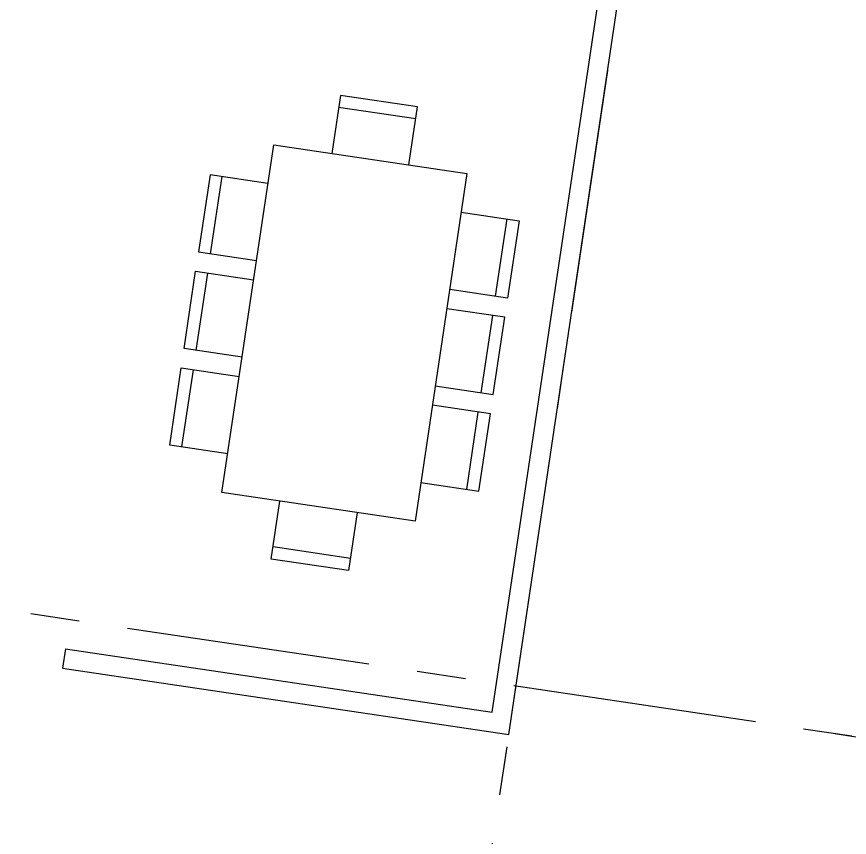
# Model space of a CAD drawing. Header units: millimetres. Extents: x 338 to 506, y 179 to 335.
# Drawn here: x 447.99 to 452.252, y 271.807 to 276.009 of the extents above; entities that cross this region are included whole.
import ezdxf

# ---------------------------------------------------------------- set-up
doc = ezdxf.new("R2010")
doc.units = ezdxf.units.MM
doc.linetypes.add('CENTER', pattern=[2, 1.25, -0.25, 0.25, -0.25])
doc.linetypes.add('DASHED2', pattern=[0.375, 0.25, -0.125])
for name, color, linetype in [('CUBIERTA', 254, 'Continuous'), ('EJES-COLUMNAS', 3, 'CENTER'), ('EJES_DE_COLUMNA', 255, 'DASHED2'), ('EQUIPAMENTO', 4, 'Continuous'), ('MUROS', 32, 'Continuous'), ('VENTANA', 5, 'Continuous')]:
    doc.layers.add(name, color=color, linetype=linetype)

# ---------------------------------------------------------------- blocks, each defined once
blk = doc.blocks.new('MESA')
at = {"layer": 'EQUIPAMENTO'}
for p, q in [((-0.7, 0.7375), (-0.3, 0.7375)), ((-0.2, 0.7375), (0.2, 0.7375)), ((0.3, 0.7375), (0.7, 0.7375)), ((0.9, 0.5), (0.9, -0.5)), ((-1.1375, -0.2), (-1.1375, 0.2)), ((1.1375, -0.2), (1.1375, 0.2)), ((-0.7, -0.7375), (-0.3, -0.7375)), ((-0.2, -0.7375), (0.2, -0.7375)), ((0.3, -0.7375), (0.7, -0.7375))]:
    blk.add_line(p, q, dxfattribs=at)
for points in [[(-0.7, 0.5), (-0.7, 0.8), (-0.3, 0.8), (-0.3, 0.5)], [(-0.2, 0.5), (-0.2, 0.8), (0.2, 0.8), (0.2, 0.5)], [(0.7, 0.5), (0.7, 0.8), (0.3, 0.8), (0.3, 0.5)], [(0.9, -0.5), (-0.9, -0.5), (-0.9, 0.5), (0.9, 0.5)], [(-0.9, -0.2), (-1.2, -0.2), (-1.2, 0.2), (-0.9, 0.2)], [(0.9, -0.2), (1.2, -0.2), (1.2, 0.2), (0.9, 0.2)], [(-0.7, -0.5), (-0.7, -0.8), (-0.3, -0.8), (-0.3, -0.5)], [(-0.2, -0.5), (-0.2, -0.8), (0.2, -0.8), (0.2, -0.5)], [(0.7, -0.5), (0.7, -0.8), (0.3, -0.8), (0.3, -0.5)]]:
    blk.add_lwpolyline(points, dxfattribs=at)
blk = doc.blocks.new('EJES_ESTRUCTURALES')
at = {"layer": 'EJES_DE_COLUMNA', "color": 9, "linetype": 'CENTER'}
for p, q in [((729.54081, 131.2663), (729.54081, 199.7363)), ((661.47768, 144.50228), (759.37077, 144.5063))]:
    blk.add_line(p, q, dxfattribs=at)
blk = doc.blocks.new('COLUMNAS')
at = {"layer": 'EJES-COLUMNAS'}
blk.add_line((-587.7162, 166.6885), (-587.7162, 165.4885), dxfattribs=at)
blk = doc.blocks.new('A$C7152A42C')
at = {"layer": 'VENTANA'}
for p, q in [((98.06987, 51.52947), (98.06987, 49.22022)), ((98.16987, 51.52947), (98.06987, 51.52947)), ((98.16987, 51.52947), (98.16987, 49.32022)), ((98.16987, 49.32022), (110.89487, 49.32022)), ((98.06987, 49.22022), (110.99487, 49.22022))]:
    blk.add_line(p, q, dxfattribs=at)
blk.add_blockref('MESA', (99.97948, 50.35486))
at = {"layer": 'CUBIERTA', "xscale": -1}
blk.add_blockref('COLUMNAS', (-489.39632, -119.11823), dxfattribs=at)
at = {"layer": 'EJES_DE_COLUMNA'}
blk.add_blockref('EJES_ESTRUCTURALES', (-631.22088, -95.28525), dxfattribs=at)

msp = doc.modelspace()

# ---------------------------------------------------------------- block references
at = {"layer": 'MUROS', "color": 32, "rotation": 81.53046525965426}
msp.add_blockref('A$C7152A42C', (484.7482, 168.0844), dxfattribs=at)

doc.saveas('drawing.dxf')
